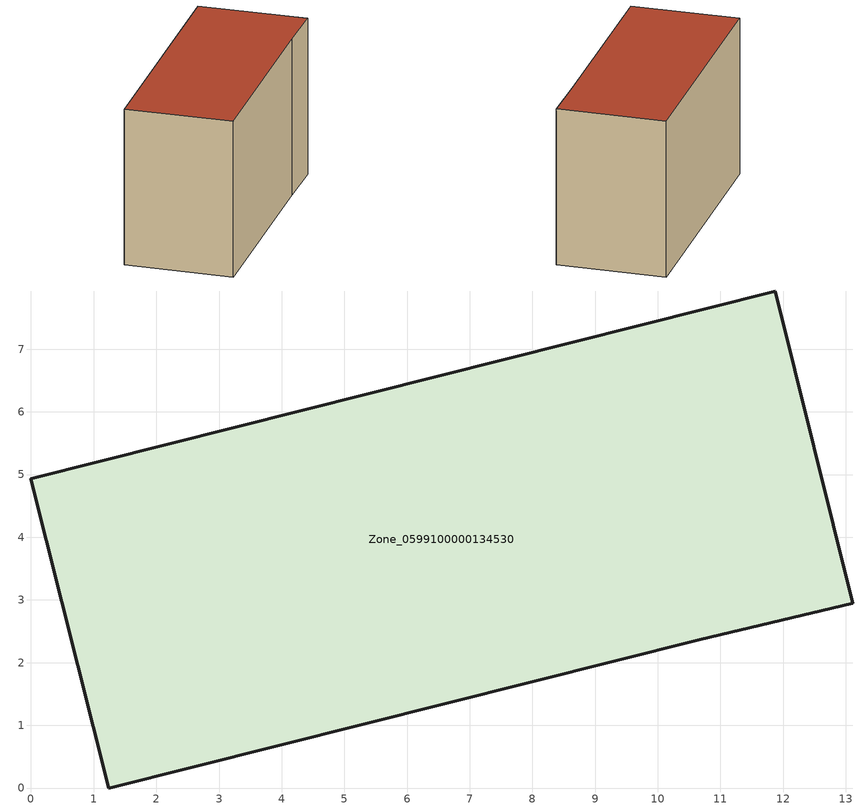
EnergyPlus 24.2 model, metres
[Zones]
Zone_0599100000134530
 floor ground (C_G): 0,4.94 11.88,7.93 13.11,2.95 10.66,2.37 1.24,0 z0
 wall outside (C_F): 11.88,7.93 0,4.94 1.24,0 10.66,2.37 13.11,2.95 11.88,7.93 z0:7.6
 roof outside (C_R): 13.11,2.95 11.88,7.93 0,4.94 1.24,0 10.66,2.37 z7.6
[BUILDING]
Pand.0599100000134530: North Axis=0; Terrain=City; Loads Convergence Tolerance Value=0.04; Temperature Convergence Tolerance Value=0.4; Solar Distribution=FullExterior; Maximum Number of Warmup Days=25; Minimum Number of Warmup Days=1
[Site:Location]
Rotterdam.The.Hague.AP_ZH_NLD Design_Conditions: Latitude=51.96; Longitude=4.45; Time Zone=1; Elevation=-4.5
[SITE:GROUNDTEMPERATURE:BUILDINGSURFACE]
18, 18, 18, 18, 18, 18, 18, 18, 18, 18, 18, 18
[MATERIAL] Thermal Absorptance=0.9; Solar Absorptance=0.7; Visible Absorptance=0.7
Name | Roughness | Thickness | Conductivity | Density | Specific Heat
G.TI.1975-1991 | MediumSmooth | 0.15 | 0.288461 | 540 | 1210
F.TI.1975-1991 | Rough | 0.3 | 0.230769 | 1920 | 840
R.TI.1975-1991 | MediumRough | 0.2 | 0.153846 | 1500 | 1000
[CONSTRUCTION]
C_G: G.TI.1975-1991
C_F: F.TI.1975-1991
C_R: R.TI.1975-1991
[ZONE]
Zone_0599100000134530: Type=1; Multiplier=1; Ceiling Height=Autocalculate; Volume=Autocalculate; Floor Area=autocalculate; Part of Total Floor Area=Yes
[ZONEINFILTRATION:DESIGNFLOWRATE]
Infil_Zone_0599100000134530: Zone or ZoneList or Space or SpaceList=Zone_0599100000134530; Schedule=AlwaysOn; Design Flow Rate Calculation Method=Flow/Area; Flow Rate per Floor Area=0.003; Constant Term Coefficient=1; Temperature Term Coefficient=0; Velocity Term Coefficient=0; Velocity Squared Term Coefficient=0
[HVACTEMPLATE:ZONE:IDEALLOADSAIRSYSTEM]
Zone_0599100000134530: Maximum Heating Supply Air Temperature=50; Minimum Cooling Supply Air Temperature=13; Maximum Heating Supply Air Humidity Ratio=0.0156; Minimum Cooling Supply Air Humidity Ratio=0.0077; Heating Limit=NoLimit; Cooling Limit=NoLimit; Dehumidification Control Type=ConstantSensibleHeatRatio; Cooling Sensible Heat Ratio=0.7; Dehumidification Setpoint=60; Humidification Control Type=None; Humidification Setpoint=30; Outdoor Air Method=None; Outdoor Air Flow Rate per Person=0.00944; Outdoor Air Flow Rate per Zone Floor Area=0; Outdoor Air Flow Rate per Zone=0; Demand Controlled Ventilation Type=None; Outdoor Air Economizer Type=NoEconomizer; Heat Recovery Type=None; Sensible Heat Recovery Effectiveness=0.7; Latent Heat Recovery Effectiveness=0.65
[ZONECONTROL:THERMOSTAT]
ThermostatControl_Zone_0599100000134530: Zone or ZoneList=Zone_0599100000134530; Control Type Schedule=DualSetpointControlType; Control 1=Thermostat_Zone_0599100000134530; Temperature Difference Between Cutout And Setpoint=0
[THERMOSTATSETPOINT:DUALSETPOINT]
Thermostat_Zone_0599100000134530: Heating Setpoint Temperature Schedule=HeatingSetpoint_Zone_0599100000134530; Cooling Setpoint Temperature Schedule=CoolingSetpoint_Zone_0599100000134530
[SCHEDULE:COMPACT]
HeatingSetpoint_Zone_0599100000134530: Through: 12/31, For: AllDays, Until: 24:00, 21
CoolingSetpoint_Zone_0599100000134530: Through: 12/31, For: AllDays, Until: 24:00, 24
DualSetpointControlType: Through: 12/31, For: AllDays, Until: 24:00, 4
AlwaysOn: Through: 12/31, For: AllDays, Until: 24:00, 1
